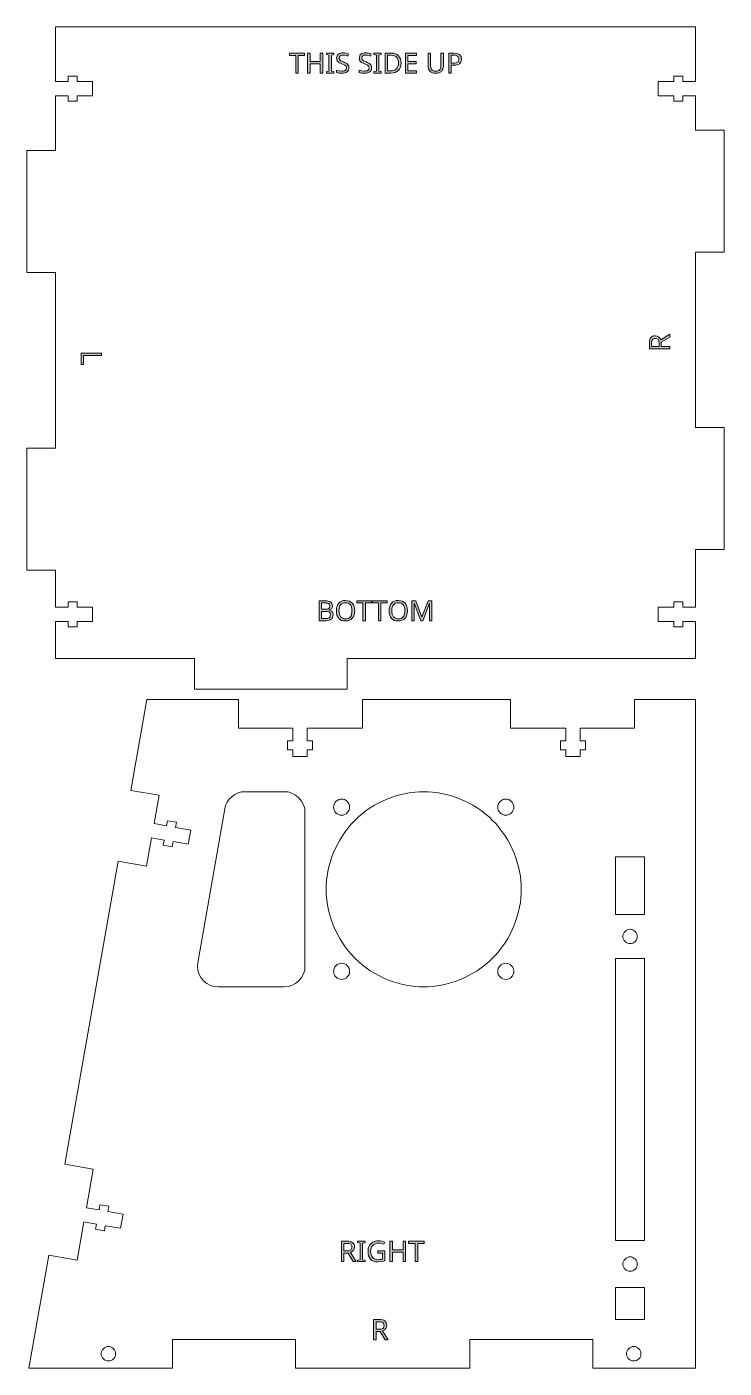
# Model space of a CAD drawing. Header units: inches. Extents: x 1.1 to 17.1, y 0.6 to 10.8.
# Drawn here: x 6.54 to 11.89, y 0.55 to 10.85 of the extents above; entities that cross this region are included whole.
import ezdxf

# ---------------------------------------------------------------- set-up
doc = ezdxf.new("R2010")
doc.units = ezdxf.units.IN
doc.header["$MEASUREMENT"] = 0
doc.layers.add('Layer 1', color=7, linetype='Continuous')
doc.layers.add('Layer 2', color=7, linetype='Continuous')

msp = doc.modelspace()

# ---------------------------------------------------------------- hatches: boundary and pattern name
at = {"layer": 'Layer 2', "true_color": 0xffffff}
h = msp.add_hatch(color=7, dxfattribs=at)
h.dxf.hatch_style = 2
h.paths.add_polyline_path([(8.624, 10.491), (8.604, 10.491), (8.604, 10.627), (8.556, 10.627), (8.556, 10.644), (8.671, 10.644), (8.671, 10.627), (8.624, 10.627)])
h = msp.add_hatch(color=7, dxfattribs=at)
h.dxf.hatch_style = 2
h.paths.add_polyline_path([(8.812, 10.491), (8.792, 10.491), (8.792, 10.562), (8.714, 10.562), (8.714, 10.491), (8.694, 10.491), (8.694, 10.644), (8.714, 10.644), (8.714, 10.579), (8.792, 10.579), (8.792, 10.644), (8.812, 10.644)])
h = msp.add_hatch(color=7, dxfattribs=at)
h.dxf.hatch_style = 2
h.paths.add_polyline_path([(8.896, 10.491), (8.841, 10.491), (8.841, 10.502), (8.859, 10.506), (8.859, 10.629), (8.841, 10.633), (8.841, 10.644), (8.896, 10.644), (8.896, 10.633), (8.878, 10.629), (8.878, 10.506), (8.896, 10.502)])
h = msp.add_hatch(color=7, dxfattribs=at)
h.dxf.hatch_style = 2
edge = h.paths.add_edge_path()
edge.add_spline(control_points=[(9.013, 10.532), (9.013, 10.519), (9.008, 10.508), (8.999, 10.5), (8.989, 10.493), (8.975, 10.489), (8.958, 10.489), (8.94, 10.489), (8.926, 10.491), (8.916, 10.496), (8.916, 10.496), (8.916, 10.514), (8.916, 10.514), (8.916, 10.514), (8.938, 10.508), (8.938, 10.508), (8.938, 10.508), (8.959, 10.505), (8.959, 10.505), (8.971, 10.505), (8.979, 10.508), (8.985, 10.512), (8.991, 10.516), (8.994, 10.523), (8.994, 10.53), (8.994, 10.535), (8.993, 10.539), (8.991, 10.543), (8.991, 10.543), (8.98, 10.552), (8.98, 10.552), (8.98, 10.552), (8.958, 10.562), (8.958, 10.562), (8.944, 10.567), (8.933, 10.573), (8.927, 10.58), (8.921, 10.587), (8.918, 10.596), (8.918, 10.607), (8.918, 10.619), (8.923, 10.629), (8.932, 10.636), (8.941, 10.643), (8.952, 10.646), (8.967, 10.646), (8.982, 10.646), (8.996, 10.643), (9.009, 10.638), (9.009, 10.638), (9.003, 10.621), (9.003, 10.621), (8.99, 10.627), (8.978, 10.629), (8.967, 10.629), (8.958, 10.629), (8.951, 10.627), (8.945, 10.623), (8.94, 10.62), (8.938, 10.614), (8.938, 10.607), (8.938, 10.602), (8.939, 10.598), (8.941, 10.594), (8.941, 10.594), (8.95, 10.585), (8.95, 10.585), (8.95, 10.585), (8.971, 10.576), (8.971, 10.576), (8.983, 10.572), (8.991, 10.568), (8.997, 10.564), (9.002, 10.56), (9.006, 10.555), (9.009, 10.55), (9.012, 10.545), (9.013, 10.539), (9.013, 10.532)], knot_values=[0, 0, 0, 0, 1, 1, 1, 2, 2, 2, 3, 3, 3, 4, 4, 4, 5, 5, 5, 6, 6, 6, 7, 7, 7, 8, 8, 8, 9, 9, 9, 10, 10, 10, 11, 11, 11, 12, 12, 12, 13, 13, 13, 14, 14, 14, 15, 15, 15, 16, 16, 16, 17, 17, 17, 18, 18, 18, 19, 19, 19, 20, 20, 20, 21, 21, 21, 22, 22, 22, 23, 23, 23, 24, 24, 24, 25, 25, 25, 26, 26, 26, 26], degree=3, periodic=1)
h = msp.add_hatch(color=7, dxfattribs=at)
h.dxf.hatch_style = 2
edge = h.paths.add_edge_path()
edge.add_spline(control_points=[(9.187, 10.532), (9.187, 10.519), (9.182, 10.508), (9.172, 10.5), (9.162, 10.493), (9.149, 10.489), (9.132, 10.489), (9.114, 10.489), (9.1, 10.491), (9.09, 10.496), (9.09, 10.496), (9.09, 10.514), (9.09, 10.514), (9.09, 10.514), (9.111, 10.508), (9.111, 10.508), (9.111, 10.508), (9.133, 10.505), (9.133, 10.505), (9.144, 10.505), (9.153, 10.508), (9.159, 10.512), (9.164, 10.516), (9.167, 10.523), (9.167, 10.53), (9.167, 10.535), (9.166, 10.539), (9.164, 10.543), (9.164, 10.543), (9.154, 10.552), (9.154, 10.552), (9.154, 10.552), (9.131, 10.562), (9.131, 10.562), (9.117, 10.567), (9.107, 10.573), (9.101, 10.58), (9.095, 10.587), (9.092, 10.596), (9.092, 10.607), (9.092, 10.619), (9.096, 10.629), (9.105, 10.636), (9.114, 10.643), (9.126, 10.646), (9.141, 10.646), (9.156, 10.646), (9.17, 10.643), (9.183, 10.638), (9.183, 10.638), (9.177, 10.621), (9.177, 10.621), (9.164, 10.627), (9.152, 10.629), (9.14, 10.629), (9.131, 10.629), (9.124, 10.627), (9.119, 10.623), (9.114, 10.62), (9.111, 10.614), (9.111, 10.607), (9.111, 10.602), (9.112, 10.598), (9.114, 10.594), (9.114, 10.594), (9.124, 10.585), (9.124, 10.585), (9.124, 10.585), (9.145, 10.576), (9.145, 10.576), (9.156, 10.572), (9.165, 10.568), (9.17, 10.564), (9.176, 10.56), (9.18, 10.555), (9.183, 10.55), (9.185, 10.545), (9.187, 10.539), (9.187, 10.532)], knot_values=[0, 0, 0, 0, 1, 1, 1, 2, 2, 2, 3, 3, 3, 4, 4, 4, 5, 5, 5, 6, 6, 6, 7, 7, 7, 8, 8, 8, 9, 9, 9, 10, 10, 10, 11, 11, 11, 12, 12, 12, 13, 13, 13, 14, 14, 14, 15, 15, 15, 16, 16, 16, 17, 17, 17, 18, 18, 18, 19, 19, 19, 20, 20, 20, 21, 21, 21, 22, 22, 22, 23, 23, 23, 24, 24, 24, 25, 25, 25, 26, 26, 26, 26], degree=3, periodic=1)
h = msp.add_hatch(color=7, dxfattribs=at)
h.dxf.hatch_style = 2
h.paths.add_polyline_path([(9.26, 10.491), (9.205, 10.491), (9.205, 10.502), (9.223, 10.506), (9.223, 10.629), (9.205, 10.633), (9.205, 10.644), (9.26, 10.644), (9.26, 10.633), (9.242, 10.629), (9.242, 10.506), (9.26, 10.502)])
h = msp.add_hatch(color=7, dxfattribs=at)
h.dxf.hatch_style = 2
edge = h.paths.add_edge_path()
edge.add_spline(control_points=[(9.413, 10.569), (9.413, 10.544), (9.406, 10.524), (9.392, 10.511), (9.378, 10.498), (9.359, 10.491), (9.333, 10.491), (9.333, 10.491), (9.29, 10.491), (9.29, 10.491), (9.29, 10.491), (9.29, 10.644), (9.29, 10.644), (9.29, 10.644), (9.337, 10.644), (9.337, 10.644), (9.361, 10.644), (9.38, 10.638), (9.393, 10.624), (9.406, 10.611), (9.413, 10.593), (9.413, 10.569)], knot_values=[0, 0, 0, 0, 1, 1, 1, 2, 2, 2, 3, 3, 3, 4, 4, 4, 5, 5, 5, 6, 6, 6, 7, 7, 7, 7], degree=3, periodic=1)
edge = h.paths.add_edge_path()
edge.add_spline(control_points=[(9.393, 10.568), (9.393, 10.588), (9.388, 10.603), (9.378, 10.613), (9.368, 10.623), (9.354, 10.628), (9.335, 10.628), (9.335, 10.628), (9.309, 10.628), (9.309, 10.628), (9.309, 10.628), (9.309, 10.507), (9.309, 10.507), (9.309, 10.507), (9.33, 10.507), (9.33, 10.507), (9.372, 10.507), (9.393, 10.528), (9.393, 10.568)], knot_values=[0, 0, 0, 0, 1, 1, 1, 2, 2, 2, 3, 3, 3, 4, 4, 4, 5, 5, 5, 6, 6, 6, 6], degree=3, periodic=1)
h = msp.add_hatch(color=7, dxfattribs=at)
h.dxf.hatch_style = 2
h.paths.add_polyline_path([(9.532, 10.491), (9.447, 10.491), (9.447, 10.644), (9.532, 10.644), (9.532, 10.627), (9.466, 10.627), (9.466, 10.579), (9.529, 10.579), (9.529, 10.563), (9.466, 10.563), (9.466, 10.508), (9.532, 10.508)])
h = msp.add_hatch(color=7, dxfattribs=at)
h.dxf.hatch_style = 2
edge = h.paths.add_edge_path()
edge.add_spline(control_points=[(9.738, 10.545), (9.738, 10.528), (9.733, 10.514), (9.723, 10.504), (9.712, 10.494), (9.697, 10.489), (9.679, 10.489), (9.66, 10.489), (9.646, 10.494), (9.636, 10.504), (9.625, 10.514), (9.62, 10.528), (9.62, 10.545), (9.62, 10.545), (9.62, 10.644), (9.62, 10.644), (9.62, 10.644), (9.64, 10.644), (9.64, 10.644), (9.64, 10.644), (9.64, 10.545), (9.64, 10.545), (9.64, 10.532), (9.643, 10.523), (9.65, 10.516), (9.656, 10.509), (9.666, 10.505), (9.68, 10.505), (9.692, 10.505), (9.702, 10.509), (9.709, 10.516), (9.716, 10.522), (9.719, 10.532), (9.719, 10.545), (9.719, 10.545), (9.719, 10.644), (9.719, 10.644), (9.719, 10.644), (9.738, 10.644), (9.738, 10.644), (9.738, 10.644), (9.738, 10.545), (9.738, 10.545)], knot_values=[0, 0, 0, 0, 1, 1, 1, 2, 2, 2, 3, 3, 3, 4, 4, 4, 5, 5, 5, 6, 6, 6, 7, 7, 7, 8, 8, 8, 9, 9, 9, 10, 10, 10, 11, 11, 11, 12, 12, 12, 13, 13, 13, 14, 14, 14, 14], degree=3, periodic=1)
h = msp.add_hatch(color=7, dxfattribs=at)
h.dxf.hatch_style = 2
edge = h.paths.add_edge_path()
edge.add_spline(control_points=[(9.877, 10.599), (9.877, 10.583), (9.871, 10.571), (9.861, 10.563), (9.85, 10.555), (9.835, 10.551), (9.816, 10.551), (9.816, 10.551), (9.798, 10.551), (9.798, 10.551), (9.798, 10.551), (9.798, 10.491), (9.798, 10.491), (9.798, 10.491), (9.779, 10.491), (9.779, 10.491), (9.779, 10.491), (9.779, 10.644), (9.779, 10.644), (9.779, 10.644), (9.819, 10.644), (9.819, 10.644), (9.858, 10.644), (9.877, 10.629), (9.877, 10.599)], knot_values=[0, 0, 0, 0, 1, 1, 1, 2, 2, 2, 3, 3, 3, 4, 4, 4, 5, 5, 5, 6, 6, 6, 7, 7, 7, 8, 8, 8, 8], degree=3, periodic=1)
edge = h.paths.add_edge_path()
edge.add_spline(control_points=[(9.813, 10.567), (9.829, 10.567), (9.84, 10.57), (9.847, 10.574), (9.853, 10.579), (9.857, 10.587), (9.857, 10.598), (9.857, 10.608), (9.854, 10.615), (9.847, 10.62), (9.841, 10.625), (9.831, 10.628), (9.817, 10.628), (9.817, 10.628), (9.798, 10.628), (9.798, 10.628), (9.798, 10.628), (9.798, 10.567), (9.798, 10.567), (9.798, 10.567), (9.813, 10.567), (9.813, 10.567)], knot_values=[0, 0, 0, 0, 1, 1, 1, 2, 2, 2, 3, 3, 3, 4, 4, 4, 5, 5, 5, 6, 6, 6, 7, 7, 7, 7], degree=3, periodic=1)
h = msp.add_hatch(color=7, dxfattribs=at)
h.dxf.hatch_style = 2
edge = h.paths.add_edge_path()
edge.add_spline(control_points=[(11.319, 8.418), (11.319, 8.437), (11.323, 8.452), (11.33, 8.461), (11.337, 8.47), (11.349, 8.475), (11.364, 8.475), (11.384, 8.475), (11.399, 8.465), (11.406, 8.444), (11.406, 8.444), (11.476, 8.487), (11.476, 8.487), (11.476, 8.487), (11.476, 8.464), (11.476, 8.464), (11.476, 8.464), (11.411, 8.425), (11.411, 8.425), (11.411, 8.425), (11.411, 8.394), (11.411, 8.394), (11.411, 8.394), (11.476, 8.394), (11.476, 8.394), (11.476, 8.394), (11.476, 8.374), (11.476, 8.374), (11.476, 8.374), (11.319, 8.374), (11.319, 8.374), (11.319, 8.374), (11.319, 8.418), (11.319, 8.418)], knot_values=[0, 0, 0, 0, 1, 1, 1, 2, 2, 2, 3, 3, 3, 4, 4, 4, 5, 5, 5, 6, 6, 6, 7, 7, 7, 8, 8, 8, 9, 9, 9, 10, 10, 10, 11, 11, 11, 11], degree=3, periodic=1)
edge = h.paths.add_edge_path()
edge.add_spline(control_points=[(11.395, 8.418), (11.395, 8.431), (11.392, 8.44), (11.387, 8.446), (11.382, 8.452), (11.374, 8.455), (11.365, 8.455), (11.355, 8.455), (11.347, 8.452), (11.343, 8.446), (11.338, 8.44), (11.336, 8.43), (11.336, 8.417), (11.336, 8.417), (11.336, 8.394), (11.336, 8.394), (11.336, 8.394), (11.395, 8.394), (11.395, 8.394), (11.395, 8.394), (11.395, 8.418), (11.395, 8.418)], knot_values=[0, 0, 0, 0, 1, 1, 1, 2, 2, 2, 3, 3, 3, 4, 4, 4, 5, 5, 5, 6, 6, 6, 7, 7, 7, 7], degree=3, periodic=1)
h = msp.add_hatch(color=7, dxfattribs=at)
h.dxf.hatch_style = 2
h.paths.add_polyline_path([(6.957, 8.343), (7.114, 8.343), (7.114, 8.323), (6.974, 8.323), (6.974, 8.254), (6.957, 8.254)])
h = msp.add_hatch(color=7, dxfattribs=at)
h.dxf.hatch_style = 2
edge = h.paths.add_edge_path()
edge.add_spline(control_points=[(8.828, 6.442), (8.848, 6.442), (8.863, 6.439), (8.872, 6.433), (8.881, 6.426), (8.886, 6.417), (8.886, 6.404), (8.886, 6.395), (8.883, 6.387), (8.878, 6.381), (8.873, 6.375), (8.866, 6.372), (8.857, 6.37), (8.857, 6.37), (8.857, 6.369), (8.857, 6.369), (8.868, 6.367), (8.877, 6.363), (8.883, 6.357), (8.888, 6.35), (8.891, 6.342), (8.891, 6.332), (8.891, 6.319), (8.886, 6.308), (8.877, 6.3), (8.868, 6.293), (8.855, 6.289), (8.838, 6.289), (8.838, 6.289), (8.784, 6.289), (8.784, 6.289), (8.784, 6.289), (8.784, 6.442), (8.784, 6.442), (8.784, 6.442), (8.828, 6.442), (8.828, 6.442)], knot_values=[0, 0, 0, 0, 1, 1, 1, 2, 2, 2, 3, 3, 3, 4, 4, 4, 5, 5, 5, 6, 6, 6, 7, 7, 7, 8, 8, 8, 9, 9, 9, 10, 10, 10, 11, 11, 11, 12, 12, 12, 12], degree=3, periodic=1)
edge = h.paths.add_edge_path()
edge.add_spline(control_points=[(8.834, 6.305), (8.846, 6.305), (8.856, 6.307), (8.861, 6.312), (8.867, 6.317), (8.87, 6.324), (8.87, 6.334), (8.87, 6.343), (8.867, 6.35), (8.861, 6.354), (8.855, 6.358), (8.845, 6.36), (8.833, 6.36), (8.833, 6.36), (8.803, 6.36), (8.803, 6.36), (8.803, 6.36), (8.803, 6.305), (8.803, 6.305), (8.803, 6.305), (8.834, 6.305), (8.834, 6.305)], knot_values=[0, 0, 0, 0, 1, 1, 1, 2, 2, 2, 3, 3, 3, 4, 4, 4, 5, 5, 5, 6, 6, 6, 7, 7, 7, 7], degree=3, periodic=1)
edge = h.paths.add_edge_path()
edge.add_spline(control_points=[(8.832, 6.377), (8.844, 6.377), (8.852, 6.378), (8.858, 6.382), (8.863, 6.386), (8.866, 6.393), (8.866, 6.402), (8.866, 6.41), (8.863, 6.416), (8.857, 6.42), (8.851, 6.423), (8.841, 6.425), (8.829, 6.425), (8.829, 6.425), (8.803, 6.425), (8.803, 6.425), (8.803, 6.425), (8.803, 6.377), (8.803, 6.377), (8.803, 6.377), (8.832, 6.377), (8.832, 6.377)], knot_values=[0, 0, 0, 0, 1, 1, 1, 2, 2, 2, 3, 3, 3, 4, 4, 4, 5, 5, 5, 6, 6, 6, 7, 7, 7, 7], degree=3, periodic=1)
h = msp.add_hatch(color=7, dxfattribs=at)
h.dxf.hatch_style = 2
edge = h.paths.add_edge_path()
edge.add_spline(control_points=[(9.057, 6.365), (9.057, 6.341), (9.051, 6.322), (9.038, 6.308), (9.026, 6.294), (9.009, 6.287), (8.986, 6.287), (8.964, 6.287), (8.946, 6.293), (8.934, 6.307), (8.922, 6.321), (8.916, 6.34), (8.916, 6.366), (8.916, 6.39), (8.922, 6.41), (8.934, 6.424), (8.946, 6.437), (8.964, 6.444), (8.986, 6.444), (9.009, 6.444), (9.026, 6.437), (9.038, 6.423), (9.051, 6.409), (9.057, 6.39), (9.057, 6.365)], knot_values=[0, 0, 0, 0, 1, 1, 1, 2, 2, 2, 3, 3, 3, 4, 4, 4, 5, 5, 5, 6, 6, 6, 7, 7, 7, 8, 8, 8, 8], degree=3, periodic=1)
edge = h.paths.add_edge_path()
edge.add_spline(control_points=[(8.936, 6.365), (8.936, 6.345), (8.94, 6.33), (8.949, 6.319), (8.957, 6.309), (8.97, 6.303), (8.986, 6.303), (9.003, 6.303), (9.015, 6.308), (9.024, 6.319), (9.032, 6.329), (9.036, 6.345), (9.036, 6.365), (9.036, 6.386), (9.032, 6.401), (9.024, 6.412), (9.015, 6.422), (9.003, 6.427), (8.986, 6.427), (8.97, 6.427), (8.957, 6.422), (8.949, 6.411), (8.94, 6.401), (8.936, 6.386), (8.936, 6.365)], knot_values=[0, 0, 0, 0, 1, 1, 1, 2, 2, 2, 3, 3, 3, 4, 4, 4, 5, 5, 5, 6, 6, 6, 7, 7, 7, 8, 8, 8, 8], degree=3, periodic=1)
h = msp.add_hatch(color=7, dxfattribs=at)
h.dxf.hatch_style = 2
h.paths.add_polyline_path([(9.139, 6.289), (9.12, 6.289), (9.12, 6.425), (9.072, 6.425), (9.072, 6.442), (9.187, 6.442), (9.187, 6.425), (9.139, 6.425)])
h = msp.add_hatch(color=7, dxfattribs=at)
h.dxf.hatch_style = 2
h.paths.add_polyline_path([(9.258, 6.289), (9.239, 6.289), (9.239, 6.425), (9.191, 6.425), (9.191, 6.442), (9.306, 6.442), (9.306, 6.425), (9.258, 6.425)])
h = msp.add_hatch(color=7, dxfattribs=at)
h.dxf.hatch_style = 2
edge = h.paths.add_edge_path()
edge.add_spline(control_points=[(9.462, 6.365), (9.462, 6.341), (9.456, 6.322), (9.444, 6.308), (9.432, 6.294), (9.414, 6.287), (9.392, 6.287), (9.369, 6.287), (9.352, 6.293), (9.34, 6.307), (9.327, 6.321), (9.321, 6.34), (9.321, 6.366), (9.321, 6.39), (9.327, 6.41), (9.34, 6.424), (9.352, 6.437), (9.369, 6.444), (9.392, 6.444), (9.414, 6.444), (9.432, 6.437), (9.444, 6.423), (9.456, 6.409), (9.462, 6.39), (9.462, 6.365)], knot_values=[0, 0, 0, 0, 1, 1, 1, 2, 2, 2, 3, 3, 3, 4, 4, 4, 5, 5, 5, 6, 6, 6, 7, 7, 7, 8, 8, 8, 8], degree=3, periodic=1)
edge = h.paths.add_edge_path()
edge.add_spline(control_points=[(9.342, 6.365), (9.342, 6.345), (9.346, 6.33), (9.354, 6.319), (9.363, 6.309), (9.375, 6.303), (9.392, 6.303), (9.408, 6.303), (9.421, 6.308), (9.429, 6.319), (9.438, 6.329), (9.442, 6.345), (9.442, 6.365), (9.442, 6.386), (9.438, 6.401), (9.429, 6.412), (9.421, 6.422), (9.409, 6.427), (9.392, 6.427), (9.376, 6.427), (9.363, 6.422), (9.354, 6.411), (9.346, 6.401), (9.342, 6.386), (9.342, 6.365)], knot_values=[0, 0, 0, 0, 1, 1, 1, 2, 2, 2, 3, 3, 3, 4, 4, 4, 5, 5, 5, 6, 6, 6, 7, 7, 7, 8, 8, 8, 8], degree=3, periodic=1)
h = msp.add_hatch(color=7, dxfattribs=at)
h.dxf.hatch_style = 2
h.paths.add_polyline_path([(9.513, 6.423), (9.514, 6.381), (9.514, 6.289), (9.496, 6.289), (9.496, 6.442), (9.525, 6.442), (9.572, 6.316), (9.573, 6.316), (9.621, 6.442), (9.649, 6.442), (9.649, 6.289), (9.63, 6.289), (9.63, 6.383), (9.631, 6.423), (9.631, 6.423), (9.58, 6.289), (9.564, 6.289), (9.513, 6.423)])
h = msp.add_hatch(color=7, dxfattribs=at)
h.dxf.hatch_style = 2
edge = h.paths.add_edge_path()
edge.add_spline(control_points=[(8.998, 1.528), (9.018, 1.528), (9.032, 1.524), (9.041, 1.517), (9.051, 1.51), (9.055, 1.498), (9.055, 1.483), (9.055, 1.463), (9.045, 1.448), (9.024, 1.441), (9.024, 1.441), (9.067, 1.371), (9.067, 1.371), (9.067, 1.371), (9.044, 1.371), (9.044, 1.371), (9.044, 1.371), (9.006, 1.436), (9.006, 1.436), (9.006, 1.436), (8.974, 1.436), (8.974, 1.436), (8.974, 1.436), (8.974, 1.371), (8.974, 1.371), (8.974, 1.371), (8.955, 1.371), (8.955, 1.371), (8.955, 1.371), (8.955, 1.528), (8.955, 1.528), (8.955, 1.528), (8.998, 1.528), (8.998, 1.528)], knot_values=[0, 0, 0, 0, 1, 1, 1, 2, 2, 2, 3, 3, 3, 4, 4, 4, 5, 5, 5, 6, 6, 6, 7, 7, 7, 8, 8, 8, 9, 9, 9, 10, 10, 10, 11, 11, 11, 11], degree=3, periodic=1)
edge = h.paths.add_edge_path()
edge.add_spline(control_points=[(8.998, 1.453), (9.011, 1.453), (9.02, 1.455), (9.026, 1.46), (9.032, 1.465), (9.035, 1.473), (9.035, 1.482), (9.035, 1.492), (9.032, 1.5), (9.026, 1.504), (9.02, 1.509), (9.01, 1.511), (8.997, 1.511), (8.997, 1.511), (8.974, 1.511), (8.974, 1.511), (8.974, 1.511), (8.974, 1.453), (8.974, 1.453), (8.974, 1.453), (8.998, 1.453), (8.998, 1.453)], knot_values=[0, 0, 0, 0, 1, 1, 1, 2, 2, 2, 3, 3, 3, 4, 4, 4, 5, 5, 5, 6, 6, 6, 7, 7, 7, 7], degree=3, periodic=1)
h = msp.add_hatch(color=7, dxfattribs=at)
h.dxf.hatch_style = 2
h.paths.add_polyline_path([(9.136, 1.371), (9.079, 1.371), (9.079, 1.382), (9.098, 1.386), (9.098, 1.512), (9.079, 1.517), (9.079, 1.528), (9.136, 1.528), (9.136, 1.517), (9.118, 1.512), (9.118, 1.386), (9.136, 1.382)])
h = msp.add_hatch(color=7, dxfattribs=at)
h.dxf.hatch_style = 2
edge = h.paths.add_edge_path()
edge.add_spline(control_points=[(9.289, 1.377), (9.289, 1.377), (9.264, 1.371), (9.264, 1.371), (9.264, 1.371), (9.234, 1.369), (9.234, 1.369), (9.21, 1.369), (9.191, 1.376), (9.178, 1.39), (9.165, 1.404), (9.159, 1.424), (9.159, 1.449), (9.159, 1.466), (9.162, 1.48), (9.168, 1.492), (9.175, 1.505), (9.184, 1.514), (9.197, 1.521), (9.209, 1.527), (9.223, 1.53), (9.24, 1.53), (9.257, 1.53), (9.273, 1.527), (9.287, 1.521), (9.287, 1.521), (9.28, 1.504), (9.28, 1.504), (9.266, 1.51), (9.252, 1.513), (9.239, 1.513), (9.22, 1.513), (9.206, 1.507), (9.195, 1.496), (9.185, 1.485), (9.179, 1.469), (9.179, 1.449), (9.179, 1.429), (9.184, 1.413), (9.194, 1.402), (9.205, 1.391), (9.219, 1.386), (9.239, 1.386), (9.249, 1.386), (9.259, 1.387), (9.27, 1.389), (9.27, 1.389), (9.27, 1.436), (9.27, 1.436), (9.27, 1.436), (9.235, 1.436), (9.235, 1.436), (9.235, 1.436), (9.235, 1.454), (9.235, 1.454), (9.235, 1.454), (9.289, 1.454), (9.289, 1.454), (9.289, 1.454), (9.289, 1.377), (9.289, 1.377)], knot_values=[0, 0, 0, 0, 1, 1, 1, 2, 2, 2, 3, 3, 3, 4, 4, 4, 5, 5, 5, 6, 6, 6, 7, 7, 7, 8, 8, 8, 9, 9, 9, 10, 10, 10, 11, 11, 11, 12, 12, 12, 13, 13, 13, 14, 14, 14, 15, 15, 15, 16, 16, 16, 17, 17, 17, 18, 18, 18, 19, 19, 19, 20, 20, 20, 20], degree=3, periodic=1)
h = msp.add_hatch(color=7, dxfattribs=at)
h.dxf.hatch_style = 2
h.paths.add_polyline_path([(9.448, 1.371), (9.428, 1.371), (9.428, 1.444), (9.347, 1.444), (9.347, 1.371), (9.327, 1.371), (9.327, 1.528), (9.347, 1.528), (9.347, 1.462), (9.428, 1.462), (9.428, 1.528), (9.448, 1.528)])
h = msp.add_hatch(color=7, dxfattribs=at)
h.dxf.hatch_style = 2
h.paths.add_polyline_path([(9.541, 1.371), (9.521, 1.371), (9.521, 1.511), (9.471, 1.511), (9.471, 1.528), (9.589, 1.528), (9.589, 1.511), (9.541, 1.511)])
h = msp.add_hatch(color=7, dxfattribs=at)
h.dxf.hatch_style = 2
edge = h.paths.add_edge_path()
edge.add_spline(control_points=[(9.245, 0.928), (9.265, 0.928), (9.279, 0.924), (9.288, 0.916), (9.298, 0.909), (9.303, 0.898), (9.303, 0.883), (9.303, 0.862), (9.292, 0.848), (9.271, 0.841), (9.271, 0.841), (9.314, 0.77), (9.314, 0.77), (9.314, 0.77), (9.291, 0.77), (9.291, 0.77), (9.291, 0.77), (9.253, 0.835), (9.253, 0.835), (9.253, 0.835), (9.222, 0.835), (9.222, 0.835), (9.222, 0.835), (9.222, 0.77), (9.222, 0.77), (9.222, 0.77), (9.202, 0.77), (9.202, 0.77), (9.202, 0.77), (9.202, 0.928), (9.202, 0.928), (9.202, 0.928), (9.245, 0.928), (9.245, 0.928)], knot_values=[0, 0, 0, 0, 1, 1, 1, 2, 2, 2, 3, 3, 3, 4, 4, 4, 5, 5, 5, 6, 6, 6, 7, 7, 7, 8, 8, 8, 9, 9, 9, 10, 10, 10, 11, 11, 11, 11], degree=3, periodic=1)
edge = h.paths.add_edge_path()
edge.add_spline(control_points=[(9.245, 0.852), (9.258, 0.852), (9.267, 0.854), (9.273, 0.859), (9.279, 0.865), (9.282, 0.872), (9.282, 0.882), (9.282, 0.892), (9.279, 0.899), (9.273, 0.904), (9.267, 0.908), (9.257, 0.91), (9.244, 0.91), (9.244, 0.91), (9.222, 0.91), (9.222, 0.91), (9.222, 0.91), (9.222, 0.852), (9.222, 0.852), (9.222, 0.852), (9.245, 0.852), (9.245, 0.852)], knot_values=[0, 0, 0, 0, 1, 1, 1, 2, 2, 2, 3, 3, 3, 4, 4, 4, 5, 5, 5, 6, 6, 6, 7, 7, 7, 7], degree=3, periodic=1)

# ---------------------------------------------------------------- linework, layer by layer
at = {"layer": 'Layer 1', "color": 5, "lineweight": 9, "true_color": 0x0000ff}
for points in [[(6.858, 10.427), (6.76, 10.427), (6.76, 10.846), (11.673, 10.846), (11.673, 10.427), (11.575, 10.427), (11.575, 10.467), (11.506, 10.467), (11.506, 10.427), (11.388, 10.427), (11.388, 10.316), (11.506, 10.316), (11.506, 10.276), (11.575, 10.276), (11.575, 10.316), (11.673, 10.316), (11.673, 10.054), (11.894, 10.054), (11.894, 9.118), (11.673, 9.118), (11.673, 7.771), (11.894, 7.771), (11.894, 6.835), (11.673, 6.835), (11.673, 6.394), (11.575, 6.394), (11.575, 6.434), (11.506, 6.434), (11.506, 6.394), (11.388, 6.394), (11.388, 6.283), (11.506, 6.283), (11.506, 6.243), (11.575, 6.243), (11.575, 6.283), (11.673, 6.283), (11.673, 6), (9, 6), (9, 5.764), (7.827, 5.764), (7.827, 6), (6.76, 6), (6.76, 6.283), (6.858, 6.283), (6.858, 6.243), (6.927, 6.243), (6.927, 6.283), (7.045, 6.283), (7.045, 6.394), (6.927, 6.394), (6.927, 6.434), (6.858, 6.434), (6.858, 6.394), (6.76, 6.394), (6.76, 6.677), (6.539, 6.677), (6.539, 7.614), (6.76, 7.614), (6.76, 8.96), (6.539, 8.96), (6.539, 9.897), (6.76, 9.897), (6.76, 10.316), (6.858, 10.316), (6.858, 10.276), (6.927, 10.276), (6.927, 10.316), (7.045, 10.316), (7.045, 10.427), (6.927, 10.427), (6.927, 10.467), (6.858, 10.467), (6.858, 10.427)], [(10.637, 5.366), (10.637, 5.297), (10.677, 5.297), (10.677, 5.248), (10.787, 5.248), (10.787, 5.297), (10.828, 5.297), (10.828, 5.366), (10.787, 5.366), (10.787, 5.465), (11.205, 5.465), (11.205, 5.685), (11.673, 5.685), (11.673, 0.554), (10.886, 0.554), (10.886, 0.774), (9.941, 0.774), (9.941, 0.554), (8.603, 0.554), (8.603, 0.774), (7.658, 0.774), (7.658, 0.554), (6.556, 0.554), (6.709, 1.42), (6.926, 1.382), (6.978, 1.677), (7.075, 1.659), (7.068, 1.62), (7.135, 1.608), (7.142, 1.647), (7.259, 1.627), (7.278, 1.736), (7.162, 1.756), (7.169, 1.796), (7.101, 1.808), (7.094, 1.768), (6.997, 1.785), (7.049, 2.08), (6.832, 2.118), (7.242, 4.444), (7.459, 4.406), (7.497, 4.623), (7.594, 4.606), (7.587, 4.566), (7.655, 4.554), (7.662, 4.594), (7.778, 4.574), (7.798, 4.682), (7.681, 4.703), (7.688, 4.742), (7.62, 4.754), (7.613, 4.715), (7.516, 4.732), (7.555, 4.949), (7.338, 4.987), (7.461, 5.685), (8.165, 5.685), (8.165, 5.465), (8.583, 5.465), (8.583, 5.366), (8.542, 5.366), (8.542, 5.297), (8.583, 5.297), (8.583, 5.248), (8.693, 5.248), (8.693, 5.297), (8.733, 5.297), (8.733, 5.366), (8.693, 5.366), (8.693, 5.465), (9.118, 5.465), (9.118, 5.685), (10.252, 5.685), (10.252, 5.465), (10.677, 5.465), (10.677, 5.366), (10.637, 5.366)], [(11.283, 4.476), (11.059, 4.476), (11.059, 4.035), (11.283, 4.035), (11.283, 4.476)], [(11.283, 3.697), (11.059, 3.697), (11.059, 1.532), (11.283, 1.532), (11.283, 3.697)], [(11.283, 1.172), (11.059, 1.172), (11.059, 0.928), (11.283, 0.928), (11.283, 1.172)]]:
    msp.add_lwpolyline(points, dxfattribs=at)
for points, knots in [([(8.007, 3.48), (8.007, 3.48), (8.516, 3.48), (8.516, 3.48), (8.594, 3.472), (8.682, 3.56), (8.674, 3.638), (8.674, 3.638), (8.674, 4.819), (8.674, 4.819), (8.682, 4.896), (8.594, 4.984), (8.516, 4.976), (8.516, 4.976), (8.215, 4.976), (8.215, 4.976), (8.146, 4.981), (8.067, 4.915), (8.06, 4.846), (8.06, 4.846), (7.852, 3.665), (7.852, 3.665), (7.852, 3.665), (7.85, 3.638), (7.85, 3.638), (7.842, 3.56), (7.93, 3.472), (8.007, 3.48)], [0, 0, 0, 0, 1, 1, 1, 2, 2, 2, 3, 3, 3, 4, 4, 4, 5, 5, 5, 6, 6, 6, 7, 7, 7, 8, 8, 8, 9, 9, 9, 9]), ([(8.839, 4.228), (8.834, 4.054), (8.913, 3.844), (9.058, 3.699), (9.202, 3.555), (9.412, 3.476), (9.587, 3.48), (9.761, 3.476), (9.971, 3.555), (10.116, 3.699), (10.26, 3.844), (10.339, 4.054), (10.335, 4.228), (10.339, 4.403), (10.26, 4.613), (10.116, 4.757), (9.971, 4.902), (9.761, 4.981), (9.587, 4.976), (9.412, 4.981), (9.202, 4.902), (9.058, 4.757), (8.913, 4.613), (8.834, 4.403), (8.839, 4.228)], [0, 0, 0, 0, 1, 1, 1, 2, 2, 2, 3, 3, 3, 4, 4, 4, 5, 5, 5, 6, 6, 6, 7, 7, 7, 8, 8, 8, 8]), ([(8.895, 4.858), (8.892, 4.828), (8.926, 4.794), (8.957, 4.797), (8.987, 4.794), (9.021, 4.828), (9.018, 4.858), (9.021, 4.889), (8.987, 4.923), (8.957, 4.92), (8.926, 4.923), (8.892, 4.889), (8.895, 4.858)], [0, 0, 0, 0, 1, 1, 1, 2, 2, 2, 3, 3, 3, 4, 4, 4, 4]), ([(10.155, 4.858), (10.152, 4.828), (10.186, 4.794), (10.217, 4.797), (10.247, 4.794), (10.281, 4.828), (10.278, 4.858), (10.281, 4.889), (10.247, 4.923), (10.217, 4.92), (10.186, 4.923), (10.152, 4.889), (10.155, 4.858)], [0, 0, 0, 0, 1, 1, 1, 2, 2, 2, 3, 3, 3, 4, 4, 4, 4]), ([(11.116, 3.866), (11.113, 3.839), (11.144, 3.808), (11.171, 3.811), (11.198, 3.808), (11.229, 3.839), (11.226, 3.866), (11.229, 3.893), (11.198, 3.924), (11.171, 3.921), (11.144, 3.924), (11.113, 3.893), (11.116, 3.866)], [0, 0, 0, 0, 1, 1, 1, 2, 2, 2, 3, 3, 3, 4, 4, 4, 4]), ([(8.895, 3.598), (8.892, 3.568), (8.926, 3.534), (8.957, 3.537), (8.987, 3.534), (9.021, 3.568), (9.018, 3.598), (9.021, 3.629), (8.987, 3.663), (8.957, 3.66), (8.926, 3.663), (8.892, 3.629), (8.895, 3.598)], [0, 0, 0, 0, 1, 1, 1, 2, 2, 2, 3, 3, 3, 4, 4, 4, 4]), ([(10.155, 3.598), (10.152, 3.568), (10.186, 3.534), (10.217, 3.537), (10.247, 3.534), (10.281, 3.568), (10.278, 3.598), (10.281, 3.629), (10.247, 3.663), (10.217, 3.66), (10.186, 3.663), (10.152, 3.629), (10.155, 3.598)], [0, 0, 0, 0, 1, 1, 1, 2, 2, 2, 3, 3, 3, 4, 4, 4, 4]), ([(11.116, 1.352), (11.113, 1.325), (11.144, 1.294), (11.171, 1.297), (11.198, 1.294), (11.229, 1.325), (11.226, 1.352), (11.229, 1.379), (11.198, 1.41), (11.171, 1.407), (11.144, 1.41), (11.113, 1.379), (11.116, 1.352)], [0, 0, 0, 0, 1, 1, 1, 2, 2, 2, 3, 3, 3, 4, 4, 4, 4]), ([(7.111, 0.664), (7.108, 0.637), (7.139, 0.606), (7.166, 0.609), (7.193, 0.606), (7.224, 0.637), (7.221, 0.664), (7.224, 0.691), (7.193, 0.722), (7.166, 0.719), (7.139, 0.722), (7.108, 0.691), (7.111, 0.664)], [0, 0, 0, 0, 1, 1, 1, 2, 2, 2, 3, 3, 3, 4, 4, 4, 4]), ([(11.144, 0.664), (11.141, 0.637), (11.172, 0.606), (11.199, 0.609), (11.226, 0.606), (11.257, 0.637), (11.254, 0.664), (11.257, 0.691), (11.226, 0.722), (11.199, 0.719), (11.172, 0.722), (11.141, 0.691), (11.144, 0.664)], [0, 0, 0, 0, 1, 1, 1, 2, 2, 2, 3, 3, 3, 4, 4, 4, 4])]:
    msp.add_open_spline(points, degree=3, knots=knots, dxfattribs=at)
at = {"layer": 'Layer 2', "lineweight": 0}
for points in [[(8.624, 10.491), (8.604, 10.491), (8.604, 10.627), (8.556, 10.627), (8.556, 10.644), (8.671, 10.644), (8.671, 10.627), (8.624, 10.627), (8.624, 10.491)], [(8.812, 10.491), (8.792, 10.491), (8.792, 10.562), (8.714, 10.562), (8.714, 10.491), (8.694, 10.491), (8.694, 10.644), (8.714, 10.644), (8.714, 10.579), (8.792, 10.579), (8.792, 10.644), (8.812, 10.644), (8.812, 10.491)], [(8.896, 10.491), (8.841, 10.491), (8.841, 10.502), (8.859, 10.506), (8.859, 10.629), (8.841, 10.633), (8.841, 10.644), (8.896, 10.644), (8.896, 10.633), (8.878, 10.629), (8.878, 10.506), (8.896, 10.502), (8.896, 10.491)], [(9.26, 10.491), (9.205, 10.491), (9.205, 10.502), (9.223, 10.506), (9.223, 10.629), (9.205, 10.633), (9.205, 10.644), (9.26, 10.644), (9.26, 10.633), (9.242, 10.629), (9.242, 10.506), (9.26, 10.502), (9.26, 10.491)], [(9.532, 10.491), (9.447, 10.491), (9.447, 10.644), (9.532, 10.644), (9.532, 10.627), (9.466, 10.627), (9.466, 10.579), (9.529, 10.579), (9.529, 10.563), (9.466, 10.563), (9.466, 10.508), (9.532, 10.508), (9.532, 10.491)], [(6.957, 8.343), (7.114, 8.343), (7.114, 8.323), (6.974, 8.323), (6.974, 8.254), (6.957, 8.254), (6.957, 8.343)], [(9.139, 6.289), (9.12, 6.289), (9.12, 6.425), (9.072, 6.425), (9.072, 6.442), (9.187, 6.442), (9.187, 6.425), (9.139, 6.425), (9.139, 6.289)], [(9.258, 6.289), (9.239, 6.289), (9.239, 6.425), (9.191, 6.425), (9.191, 6.442), (9.306, 6.442), (9.306, 6.425), (9.258, 6.425), (9.258, 6.289)], [(9.513, 6.423), (9.514, 6.381), (9.514, 6.289), (9.496, 6.289), (9.496, 6.442), (9.525, 6.442), (9.572, 6.316), (9.573, 6.316), (9.621, 6.442), (9.649, 6.442), (9.649, 6.289), (9.63, 6.289), (9.63, 6.383), (9.631, 6.423), (9.631, 6.423), (9.58, 6.289), (9.564, 6.289), (9.513, 6.423), (9.513, 6.423)], [(9.136, 1.371), (9.079, 1.371), (9.079, 1.382), (9.098, 1.386), (9.098, 1.512), (9.079, 1.517), (9.079, 1.528), (9.136, 1.528), (9.136, 1.517), (9.118, 1.512), (9.118, 1.386), (9.136, 1.382), (9.136, 1.371)], [(9.448, 1.371), (9.428, 1.371), (9.428, 1.444), (9.347, 1.444), (9.347, 1.371), (9.327, 1.371), (9.327, 1.528), (9.347, 1.528), (9.347, 1.462), (9.428, 1.462), (9.428, 1.528), (9.448, 1.528), (9.448, 1.371)], [(9.541, 1.371), (9.521, 1.371), (9.521, 1.511), (9.471, 1.511), (9.471, 1.528), (9.589, 1.528), (9.589, 1.511), (9.541, 1.511), (9.541, 1.371)]]:
    msp.add_lwpolyline(points, dxfattribs=at)
for points, knots in [([(9.013, 10.532), (9.013, 10.519), (9.008, 10.508), (8.999, 10.5), (8.989, 10.493), (8.975, 10.489), (8.958, 10.489), (8.94, 10.489), (8.926, 10.491), (8.916, 10.496), (8.916, 10.496), (8.916, 10.514), (8.916, 10.514), (8.916, 10.514), (8.938, 10.508), (8.938, 10.508), (8.938, 10.508), (8.959, 10.505), (8.959, 10.505), (8.971, 10.505), (8.979, 10.508), (8.985, 10.512), (8.991, 10.516), (8.994, 10.523), (8.994, 10.53), (8.994, 10.535), (8.993, 10.539), (8.991, 10.543), (8.991, 10.543), (8.98, 10.552), (8.98, 10.552), (8.98, 10.552), (8.958, 10.562), (8.958, 10.562), (8.944, 10.567), (8.933, 10.573), (8.927, 10.58), (8.921, 10.587), (8.918, 10.596), (8.918, 10.607), (8.918, 10.619), (8.923, 10.629), (8.932, 10.636), (8.941, 10.643), (8.952, 10.646), (8.967, 10.646), (8.982, 10.646), (8.996, 10.643), (9.009, 10.638), (9.009, 10.638), (9.003, 10.621), (9.003, 10.621), (8.99, 10.627), (8.978, 10.629), (8.967, 10.629), (8.958, 10.629), (8.951, 10.627), (8.945, 10.623), (8.94, 10.62), (8.938, 10.614), (8.938, 10.607), (8.938, 10.602), (8.939, 10.598), (8.941, 10.594), (8.941, 10.594), (8.95, 10.585), (8.95, 10.585), (8.95, 10.585), (8.971, 10.576), (8.971, 10.576), (8.983, 10.572), (8.991, 10.568), (8.997, 10.564), (9.002, 10.56), (9.006, 10.555), (9.009, 10.55), (9.012, 10.545), (9.013, 10.539), (9.013, 10.532)], [0, 0, 0, 0, 1, 1, 1, 2, 2, 2, 3, 3, 3, 4, 4, 4, 5, 5, 5, 6, 6, 6, 7, 7, 7, 8, 8, 8, 9, 9, 9, 10, 10, 10, 11, 11, 11, 12, 12, 12, 13, 13, 13, 14, 14, 14, 15, 15, 15, 16, 16, 16, 17, 17, 17, 18, 18, 18, 19, 19, 19, 20, 20, 20, 21, 21, 21, 22, 22, 22, 23, 23, 23, 24, 24, 24, 25, 25, 25, 26, 26, 26, 26]), ([(9.187, 10.532), (9.187, 10.519), (9.182, 10.508), (9.172, 10.5), (9.162, 10.493), (9.149, 10.489), (9.132, 10.489), (9.114, 10.489), (9.1, 10.491), (9.09, 10.496), (9.09, 10.496), (9.09, 10.514), (9.09, 10.514), (9.09, 10.514), (9.111, 10.508), (9.111, 10.508), (9.111, 10.508), (9.133, 10.505), (9.133, 10.505), (9.144, 10.505), (9.153, 10.508), (9.159, 10.512), (9.164, 10.516), (9.167, 10.523), (9.167, 10.53), (9.167, 10.535), (9.166, 10.539), (9.164, 10.543), (9.164, 10.543), (9.154, 10.552), (9.154, 10.552), (9.154, 10.552), (9.131, 10.562), (9.131, 10.562), (9.117, 10.567), (9.107, 10.573), (9.101, 10.58), (9.095, 10.587), (9.092, 10.596), (9.092, 10.607), (9.092, 10.619), (9.096, 10.629), (9.105, 10.636), (9.114, 10.643), (9.126, 10.646), (9.141, 10.646), (9.156, 10.646), (9.17, 10.643), (9.183, 10.638), (9.183, 10.638), (9.177, 10.621), (9.177, 10.621), (9.164, 10.627), (9.152, 10.629), (9.14, 10.629), (9.131, 10.629), (9.124, 10.627), (9.119, 10.623), (9.114, 10.62), (9.111, 10.614), (9.111, 10.607), (9.111, 10.602), (9.112, 10.598), (9.114, 10.594), (9.114, 10.594), (9.124, 10.585), (9.124, 10.585), (9.124, 10.585), (9.145, 10.576), (9.145, 10.576), (9.156, 10.572), (9.165, 10.568), (9.17, 10.564), (9.176, 10.56), (9.18, 10.555), (9.183, 10.55), (9.185, 10.545), (9.187, 10.539), (9.187, 10.532)], [0, 0, 0, 0, 1, 1, 1, 2, 2, 2, 3, 3, 3, 4, 4, 4, 5, 5, 5, 6, 6, 6, 7, 7, 7, 8, 8, 8, 9, 9, 9, 10, 10, 10, 11, 11, 11, 12, 12, 12, 13, 13, 13, 14, 14, 14, 15, 15, 15, 16, 16, 16, 17, 17, 17, 18, 18, 18, 19, 19, 19, 20, 20, 20, 21, 21, 21, 22, 22, 22, 23, 23, 23, 24, 24, 24, 25, 25, 25, 26, 26, 26, 26]), ([(9.413, 10.569), (9.413, 10.544), (9.406, 10.524), (9.392, 10.511), (9.378, 10.498), (9.359, 10.491), (9.333, 10.491), (9.333, 10.491), (9.29, 10.491), (9.29, 10.491), (9.29, 10.491), (9.29, 10.644), (9.29, 10.644), (9.29, 10.644), (9.337, 10.644), (9.337, 10.644), (9.361, 10.644), (9.38, 10.638), (9.393, 10.624), (9.406, 10.611), (9.413, 10.593), (9.413, 10.569)], [0, 0, 0, 0, 1, 1, 1, 2, 2, 2, 3, 3, 3, 4, 4, 4, 5, 5, 5, 6, 6, 6, 7, 7, 7, 7]), ([(9.393, 10.568), (9.393, 10.588), (9.388, 10.603), (9.378, 10.613), (9.368, 10.623), (9.354, 10.628), (9.335, 10.628), (9.335, 10.628), (9.309, 10.628), (9.309, 10.628), (9.309, 10.628), (9.309, 10.507), (9.309, 10.507), (9.309, 10.507), (9.33, 10.507), (9.33, 10.507), (9.372, 10.507), (9.393, 10.528), (9.393, 10.568)], [0, 0, 0, 0, 1, 1, 1, 2, 2, 2, 3, 3, 3, 4, 4, 4, 5, 5, 5, 6, 6, 6, 6]), ([(9.738, 10.545), (9.738, 10.528), (9.733, 10.514), (9.723, 10.504), (9.712, 10.494), (9.697, 10.489), (9.679, 10.489), (9.66, 10.489), (9.646, 10.494), (9.636, 10.504), (9.625, 10.514), (9.62, 10.528), (9.62, 10.545), (9.62, 10.545), (9.62, 10.644), (9.62, 10.644), (9.62, 10.644), (9.64, 10.644), (9.64, 10.644), (9.64, 10.644), (9.64, 10.545), (9.64, 10.545), (9.64, 10.532), (9.643, 10.523), (9.65, 10.516), (9.656, 10.509), (9.666, 10.505), (9.68, 10.505), (9.692, 10.505), (9.702, 10.509), (9.709, 10.516), (9.716, 10.522), (9.719, 10.532), (9.719, 10.545), (9.719, 10.545), (9.719, 10.644), (9.719, 10.644), (9.719, 10.644), (9.738, 10.644), (9.738, 10.644), (9.738, 10.644), (9.738, 10.545), (9.738, 10.545)], [0, 0, 0, 0, 1, 1, 1, 2, 2, 2, 3, 3, 3, 4, 4, 4, 5, 5, 5, 6, 6, 6, 7, 7, 7, 8, 8, 8, 9, 9, 9, 10, 10, 10, 11, 11, 11, 12, 12, 12, 13, 13, 13, 14, 14, 14, 14]), ([(9.877, 10.599), (9.877, 10.583), (9.871, 10.571), (9.861, 10.563), (9.85, 10.555), (9.835, 10.551), (9.816, 10.551), (9.816, 10.551), (9.798, 10.551), (9.798, 10.551), (9.798, 10.551), (9.798, 10.491), (9.798, 10.491), (9.798, 10.491), (9.779, 10.491), (9.779, 10.491), (9.779, 10.491), (9.779, 10.644), (9.779, 10.644), (9.779, 10.644), (9.819, 10.644), (9.819, 10.644), (9.858, 10.644), (9.877, 10.629), (9.877, 10.599)], [0, 0, 0, 0, 1, 1, 1, 2, 2, 2, 3, 3, 3, 4, 4, 4, 5, 5, 5, 6, 6, 6, 7, 7, 7, 8, 8, 8, 8]), ([(9.813, 10.567), (9.829, 10.567), (9.84, 10.57), (9.847, 10.574), (9.853, 10.579), (9.857, 10.587), (9.857, 10.598), (9.857, 10.608), (9.854, 10.615), (9.847, 10.62), (9.841, 10.625), (9.831, 10.628), (9.817, 10.628), (9.817, 10.628), (9.798, 10.628), (9.798, 10.628), (9.798, 10.628), (9.798, 10.567), (9.798, 10.567), (9.798, 10.567), (9.813, 10.567), (9.813, 10.567)], [0, 0, 0, 0, 1, 1, 1, 2, 2, 2, 3, 3, 3, 4, 4, 4, 5, 5, 5, 6, 6, 6, 7, 7, 7, 7]), ([(11.319, 8.418), (11.319, 8.437), (11.323, 8.452), (11.33, 8.461), (11.337, 8.47), (11.349, 8.475), (11.364, 8.475), (11.384, 8.475), (11.399, 8.465), (11.406, 8.444), (11.406, 8.444), (11.476, 8.487), (11.476, 8.487), (11.476, 8.487), (11.476, 8.464), (11.476, 8.464), (11.476, 8.464), (11.411, 8.425), (11.411, 8.425), (11.411, 8.425), (11.411, 8.394), (11.411, 8.394), (11.411, 8.394), (11.476, 8.394), (11.476, 8.394), (11.476, 8.394), (11.476, 8.374), (11.476, 8.374), (11.476, 8.374), (11.319, 8.374), (11.319, 8.374), (11.319, 8.374), (11.319, 8.418), (11.319, 8.418)], [0, 0, 0, 0, 1, 1, 1, 2, 2, 2, 3, 3, 3, 4, 4, 4, 5, 5, 5, 6, 6, 6, 7, 7, 7, 8, 8, 8, 9, 9, 9, 10, 10, 10, 11, 11, 11, 11]), ([(11.395, 8.418), (11.395, 8.431), (11.392, 8.44), (11.387, 8.446), (11.382, 8.452), (11.374, 8.455), (11.365, 8.455), (11.355, 8.455), (11.347, 8.452), (11.343, 8.446), (11.338, 8.44), (11.336, 8.43), (11.336, 8.417), (11.336, 8.417), (11.336, 8.394), (11.336, 8.394), (11.336, 8.394), (11.395, 8.394), (11.395, 8.394), (11.395, 8.394), (11.395, 8.418), (11.395, 8.418)], [0, 0, 0, 0, 1, 1, 1, 2, 2, 2, 3, 3, 3, 4, 4, 4, 5, 5, 5, 6, 6, 6, 7, 7, 7, 7]), ([(8.828, 6.442), (8.848, 6.442), (8.863, 6.439), (8.872, 6.433), (8.881, 6.426), (8.886, 6.417), (8.886, 6.404), (8.886, 6.395), (8.883, 6.387), (8.878, 6.381), (8.873, 6.375), (8.866, 6.372), (8.857, 6.37), (8.857, 6.37), (8.857, 6.369), (8.857, 6.369), (8.868, 6.367), (8.877, 6.363), (8.883, 6.357), (8.888, 6.35), (8.891, 6.342), (8.891, 6.332), (8.891, 6.319), (8.886, 6.308), (8.877, 6.3), (8.868, 6.293), (8.855, 6.289), (8.838, 6.289), (8.838, 6.289), (8.784, 6.289), (8.784, 6.289), (8.784, 6.289), (8.784, 6.442), (8.784, 6.442), (8.784, 6.442), (8.828, 6.442), (8.828, 6.442)], [0, 0, 0, 0, 1, 1, 1, 2, 2, 2, 3, 3, 3, 4, 4, 4, 5, 5, 5, 6, 6, 6, 7, 7, 7, 8, 8, 8, 9, 9, 9, 10, 10, 10, 11, 11, 11, 12, 12, 12, 12]), ([(8.832, 6.377), (8.844, 6.377), (8.852, 6.378), (8.858, 6.382), (8.863, 6.386), (8.866, 6.393), (8.866, 6.402), (8.866, 6.41), (8.863, 6.416), (8.857, 6.42), (8.851, 6.423), (8.841, 6.425), (8.829, 6.425), (8.829, 6.425), (8.803, 6.425), (8.803, 6.425), (8.803, 6.425), (8.803, 6.377), (8.803, 6.377), (8.803, 6.377), (8.832, 6.377), (8.832, 6.377)], [0, 0, 0, 0, 1, 1, 1, 2, 2, 2, 3, 3, 3, 4, 4, 4, 5, 5, 5, 6, 6, 6, 7, 7, 7, 7]), ([(9.057, 6.365), (9.057, 6.341), (9.051, 6.322), (9.038, 6.308), (9.026, 6.294), (9.009, 6.287), (8.986, 6.287), (8.964, 6.287), (8.946, 6.293), (8.934, 6.307), (8.922, 6.321), (8.916, 6.34), (8.916, 6.366), (8.916, 6.39), (8.922, 6.41), (8.934, 6.424), (8.946, 6.437), (8.964, 6.444), (8.986, 6.444), (9.009, 6.444), (9.026, 6.437), (9.038, 6.423), (9.051, 6.409), (9.057, 6.39), (9.057, 6.365)], [0, 0, 0, 0, 1, 1, 1, 2, 2, 2, 3, 3, 3, 4, 4, 4, 5, 5, 5, 6, 6, 6, 7, 7, 7, 8, 8, 8, 8]), ([(8.936, 6.365), (8.936, 6.345), (8.94, 6.33), (8.949, 6.319), (8.957, 6.309), (8.97, 6.303), (8.986, 6.303), (9.003, 6.303), (9.015, 6.308), (9.024, 6.319), (9.032, 6.329), (9.036, 6.345), (9.036, 6.365), (9.036, 6.386), (9.032, 6.401), (9.024, 6.412), (9.015, 6.422), (9.003, 6.427), (8.986, 6.427), (8.97, 6.427), (8.957, 6.422), (8.949, 6.411), (8.94, 6.401), (8.936, 6.386), (8.936, 6.365)], [0, 0, 0, 0, 1, 1, 1, 2, 2, 2, 3, 3, 3, 4, 4, 4, 5, 5, 5, 6, 6, 6, 7, 7, 7, 8, 8, 8, 8]), ([(9.462, 6.365), (9.462, 6.341), (9.456, 6.322), (9.444, 6.308), (9.432, 6.294), (9.414, 6.287), (9.392, 6.287), (9.369, 6.287), (9.352, 6.293), (9.34, 6.307), (9.327, 6.321), (9.321, 6.34), (9.321, 6.366), (9.321, 6.39), (9.327, 6.41), (9.34, 6.424), (9.352, 6.437), (9.369, 6.444), (9.392, 6.444), (9.414, 6.444), (9.432, 6.437), (9.444, 6.423), (9.456, 6.409), (9.462, 6.39), (9.462, 6.365)], [0, 0, 0, 0, 1, 1, 1, 2, 2, 2, 3, 3, 3, 4, 4, 4, 5, 5, 5, 6, 6, 6, 7, 7, 7, 8, 8, 8, 8]), ([(9.342, 6.365), (9.342, 6.345), (9.346, 6.33), (9.354, 6.319), (9.363, 6.309), (9.375, 6.303), (9.392, 6.303), (9.408, 6.303), (9.421, 6.308), (9.429, 6.319), (9.438, 6.329), (9.442, 6.345), (9.442, 6.365), (9.442, 6.386), (9.438, 6.401), (9.429, 6.412), (9.421, 6.422), (9.409, 6.427), (9.392, 6.427), (9.376, 6.427), (9.363, 6.422), (9.354, 6.411), (9.346, 6.401), (9.342, 6.386), (9.342, 6.365)], [0, 0, 0, 0, 1, 1, 1, 2, 2, 2, 3, 3, 3, 4, 4, 4, 5, 5, 5, 6, 6, 6, 7, 7, 7, 8, 8, 8, 8]), ([(8.834, 6.305), (8.846, 6.305), (8.856, 6.307), (8.861, 6.312), (8.867, 6.317), (8.87, 6.324), (8.87, 6.334), (8.87, 6.343), (8.867, 6.35), (8.861, 6.354), (8.855, 6.358), (8.845, 6.36), (8.833, 6.36), (8.833, 6.36), (8.803, 6.36), (8.803, 6.36), (8.803, 6.36), (8.803, 6.305), (8.803, 6.305), (8.803, 6.305), (8.834, 6.305), (8.834, 6.305)], [0, 0, 0, 0, 1, 1, 1, 2, 2, 2, 3, 3, 3, 4, 4, 4, 5, 5, 5, 6, 6, 6, 7, 7, 7, 7]), ([(8.998, 1.528), (9.018, 1.528), (9.032, 1.524), (9.041, 1.517), (9.051, 1.51), (9.055, 1.498), (9.055, 1.483), (9.055, 1.463), (9.045, 1.448), (9.024, 1.441), (9.024, 1.441), (9.067, 1.371), (9.067, 1.371), (9.067, 1.371), (9.044, 1.371), (9.044, 1.371), (9.044, 1.371), (9.006, 1.436), (9.006, 1.436), (9.006, 1.436), (8.974, 1.436), (8.974, 1.436), (8.974, 1.436), (8.974, 1.371), (8.974, 1.371), (8.974, 1.371), (8.955, 1.371), (8.955, 1.371), (8.955, 1.371), (8.955, 1.528), (8.955, 1.528), (8.955, 1.528), (8.998, 1.528), (8.998, 1.528)], [0, 0, 0, 0, 1, 1, 1, 2, 2, 2, 3, 3, 3, 4, 4, 4, 5, 5, 5, 6, 6, 6, 7, 7, 7, 8, 8, 8, 9, 9, 9, 10, 10, 10, 11, 11, 11, 11]), ([(8.998, 1.453), (9.011, 1.453), (9.02, 1.455), (9.026, 1.46), (9.032, 1.465), (9.035, 1.473), (9.035, 1.482), (9.035, 1.492), (9.032, 1.5), (9.026, 1.504), (9.02, 1.509), (9.01, 1.511), (8.997, 1.511), (8.997, 1.511), (8.974, 1.511), (8.974, 1.511), (8.974, 1.511), (8.974, 1.453), (8.974, 1.453), (8.974, 1.453), (8.998, 1.453), (8.998, 1.453)], [0, 0, 0, 0, 1, 1, 1, 2, 2, 2, 3, 3, 3, 4, 4, 4, 5, 5, 5, 6, 6, 6, 7, 7, 7, 7]), ([(9.289, 1.377), (9.289, 1.377), (9.264, 1.371), (9.264, 1.371), (9.264, 1.371), (9.234, 1.369), (9.234, 1.369), (9.21, 1.369), (9.191, 1.376), (9.178, 1.39), (9.165, 1.404), (9.159, 1.424), (9.159, 1.449), (9.159, 1.466), (9.162, 1.48), (9.168, 1.492), (9.175, 1.505), (9.184, 1.514), (9.197, 1.521), (9.209, 1.527), (9.223, 1.53), (9.24, 1.53), (9.257, 1.53), (9.273, 1.527), (9.287, 1.521), (9.287, 1.521), (9.28, 1.504), (9.28, 1.504), (9.266, 1.51), (9.252, 1.513), (9.239, 1.513), (9.22, 1.513), (9.206, 1.507), (9.195, 1.496), (9.185, 1.485), (9.179, 1.469), (9.179, 1.449), (9.179, 1.429), (9.184, 1.413), (9.194, 1.402), (9.205, 1.391), (9.219, 1.386), (9.239, 1.386), (9.249, 1.386), (9.259, 1.387), (9.27, 1.389), (9.27, 1.389), (9.27, 1.436), (9.27, 1.436), (9.27, 1.436), (9.235, 1.436), (9.235, 1.436), (9.235, 1.436), (9.235, 1.454), (9.235, 1.454), (9.235, 1.454), (9.289, 1.454), (9.289, 1.454), (9.289, 1.454), (9.289, 1.377), (9.289, 1.377)], [0, 0, 0, 0, 1, 1, 1, 2, 2, 2, 3, 3, 3, 4, 4, 4, 5, 5, 5, 6, 6, 6, 7, 7, 7, 8, 8, 8, 9, 9, 9, 10, 10, 10, 11, 11, 11, 12, 12, 12, 13, 13, 13, 14, 14, 14, 15, 15, 15, 16, 16, 16, 17, 17, 17, 18, 18, 18, 19, 19, 19, 20, 20, 20, 20]), ([(9.245, 0.928), (9.265, 0.928), (9.279, 0.924), (9.288, 0.916), (9.298, 0.909), (9.303, 0.898), (9.303, 0.883), (9.303, 0.862), (9.292, 0.848), (9.271, 0.841), (9.271, 0.841), (9.314, 0.77), (9.314, 0.77), (9.314, 0.77), (9.291, 0.77), (9.291, 0.77), (9.291, 0.77), (9.253, 0.835), (9.253, 0.835), (9.253, 0.835), (9.222, 0.835), (9.222, 0.835), (9.222, 0.835), (9.222, 0.77), (9.222, 0.77), (9.222, 0.77), (9.202, 0.77), (9.202, 0.77), (9.202, 0.77), (9.202, 0.928), (9.202, 0.928), (9.202, 0.928), (9.245, 0.928), (9.245, 0.928)], [0, 0, 0, 0, 1, 1, 1, 2, 2, 2, 3, 3, 3, 4, 4, 4, 5, 5, 5, 6, 6, 6, 7, 7, 7, 8, 8, 8, 9, 9, 9, 10, 10, 10, 11, 11, 11, 11]), ([(9.245, 0.852), (9.258, 0.852), (9.267, 0.854), (9.273, 0.859), (9.279, 0.865), (9.282, 0.872), (9.282, 0.882), (9.282, 0.892), (9.279, 0.899), (9.273, 0.904), (9.267, 0.908), (9.257, 0.91), (9.244, 0.91), (9.244, 0.91), (9.222, 0.91), (9.222, 0.91), (9.222, 0.91), (9.222, 0.852), (9.222, 0.852), (9.222, 0.852), (9.245, 0.852), (9.245, 0.852)], [0, 0, 0, 0, 1, 1, 1, 2, 2, 2, 3, 3, 3, 4, 4, 4, 5, 5, 5, 6, 6, 6, 7, 7, 7, 7])]:
    msp.add_open_spline(points, degree=3, knots=knots, dxfattribs=at)

doc.saveas('drawing.dxf')
